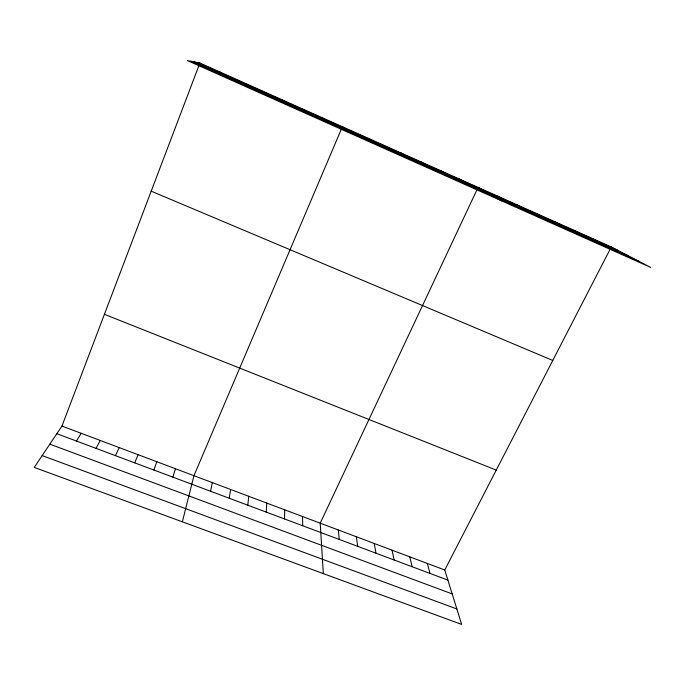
<?xml version="1.0" encoding="UTF-8"?>
<svg xmlns="http://www.w3.org/2000/svg" width="685" height="685" viewBox="0 0 685 685"><rect width="100%" height="100%" fill="white"/><g stroke="black" fill="none" stroke-linecap="round" stroke-linejoin="round"><path stroke-width="1.03" d="M284.523 518.956L284.703 509.82M266.217 512.097L266.773 503.081M247.79 505.196L248.732 496.291M229.244 498.252L230.58 489.467M210.578 491.265L212.316 482.6M182.356 521.824L193.941 475.69L342.38 126.716L348.853 132.659M172.885 477.154L175.437 468.737M153.86 470.03L156.822 461.733M611.294 246.934L444.753 569.997L461.673 624.437L34.25 467.41L61.95 426.061L199.9 63.029L611.294 246.934L650.75 267.45L187.382 60.563L199.9 63.029M134.705 462.863L138.096 454.694M115.431 455.645L119.241 447.605M96.02 448.375L100.267 440.464M281.92 100.258L282.177 99.804M76.489 441.063L81.172 433.288M261.071 90.934L261.824 90.711M240.067 81.549L241.334 81.549M218.917 72.096L220.69 72.319M42.162 455.594L456.861 608.974M49.825 444.154L452.186 593.929M56.829 433.699L447.904 580.126M61.95 426.061L444.753 569.997M104.411 314.321L496.257 470.09M151.205 191.175L552.769 360.464M197.614 62.575L618.564 250.71M194.463 61.958L628.522 255.89M190.995 61.273L639.447 261.576M592.653 238.603L599.521 242.207M573.884 230.211L580.349 233.636M554.987 221.76L561.041 225.005M535.961 213.258L541.595 216.314M516.798 204.695L522.004 207.555M497.507 196.064L502.276 198.744M501.66 200.885L478.079 187.382L320.22 523.177L323.337 573.619M459.087 178.896L462.991 181.182M439.967 170.342L443.435 172.44M420.718 161.737L423.75 163.647M401.341 153.072L403.91 154.776M381.819 144.355L383.942 145.854M362.168 135.57L363.829 136.863M322.455 117.811L323.166 118.693M302.385 108.838L302.616 109.506M427.294 563.438L430.094 573.456M409.733 556.828L412.164 566.743M392.051 550.183L394.132 559.996M374.267 543.496L375.971 553.197M356.363 536.766L357.698 546.356M338.347 529.993L339.315 539.472M302.513 516.516L302.719 525.772"/></g></svg>
